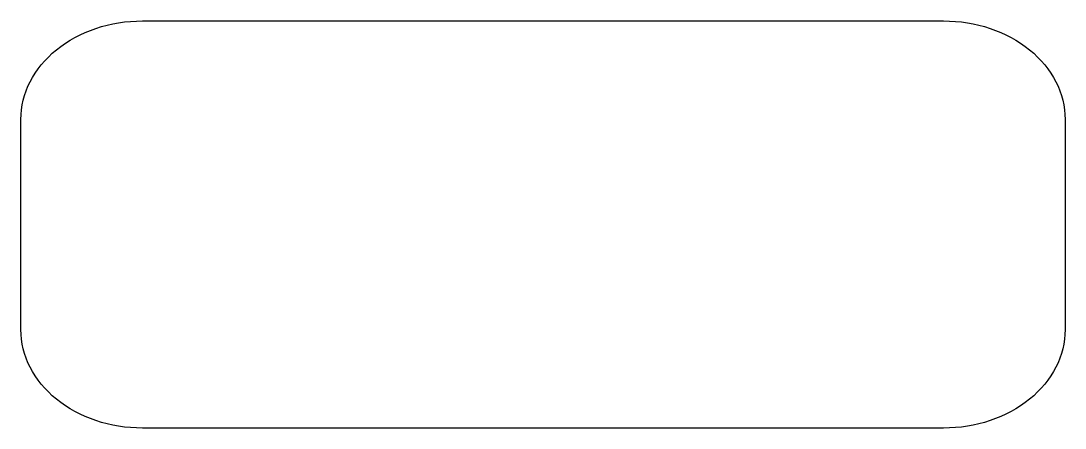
# Model space of a CAD drawing. Extents: x 26 to 185, y 201 to 263.
import ezdxf

# ---------------------------------------------------------------- set-up
doc = ezdxf.new("R2010")
doc.units = 0
doc.layers.add('Layer_1', color=7, linetype='CONTINUOUS')

msp = doc.modelspace()

# ---------------------------------------------------------------- linework, layer by layer
at = {"layer": 'Layer_1', "color": 7}
for points in [[(44.931054, 262.604168), (166.735617, 262.604168)], [(26.458334, 215.697876), (26.458334, 247.604168)], [(185.208337, 247.604168), (185.208337, 215.697876)], [(166.735617, 200.697876), (44.931054, 200.697876)]]:
    msp.add_lwpolyline(points, dxfattribs=at)
msp.add_lwpolyline([(44.931054, 262.604168)], close=True, dxfattribs=at)
for points in [[(31.868868, 258.21077), (35.333175, 261.023815), (40.031784, 262.604168), (44.931054, 262.604168)], [(166.735617, 262.604168), (171.634887, 262.604168), (176.333495, 261.023815), (179.797802, 258.21077)], [(26.458334, 247.604168), (26.458334, 251.582415), (28.404561, 255.397724), (31.868868, 258.21077)], [(179.797802, 258.21077), (183.26211, 255.397724), (185.208337, 251.582415), (185.208337, 247.604168)], [(31.868868, 205.091274), (28.404561, 207.90432), (26.458334, 211.719629), (26.458334, 215.697876)], [(185.208337, 215.697876), (185.208337, 211.719629), (183.26211, 207.90432), (179.797802, 205.091274)], [(44.931054, 200.697876), (40.031784, 200.697876), (35.333175, 202.278229), (31.868868, 205.091274)], [(179.797802, 205.091274), (176.333495, 202.278229), (171.634887, 200.697876), (166.735617, 200.697876)]]:
    msp.add_open_spline(points, degree=3, dxfattribs=at)

doc.saveas('drawing.dxf')
